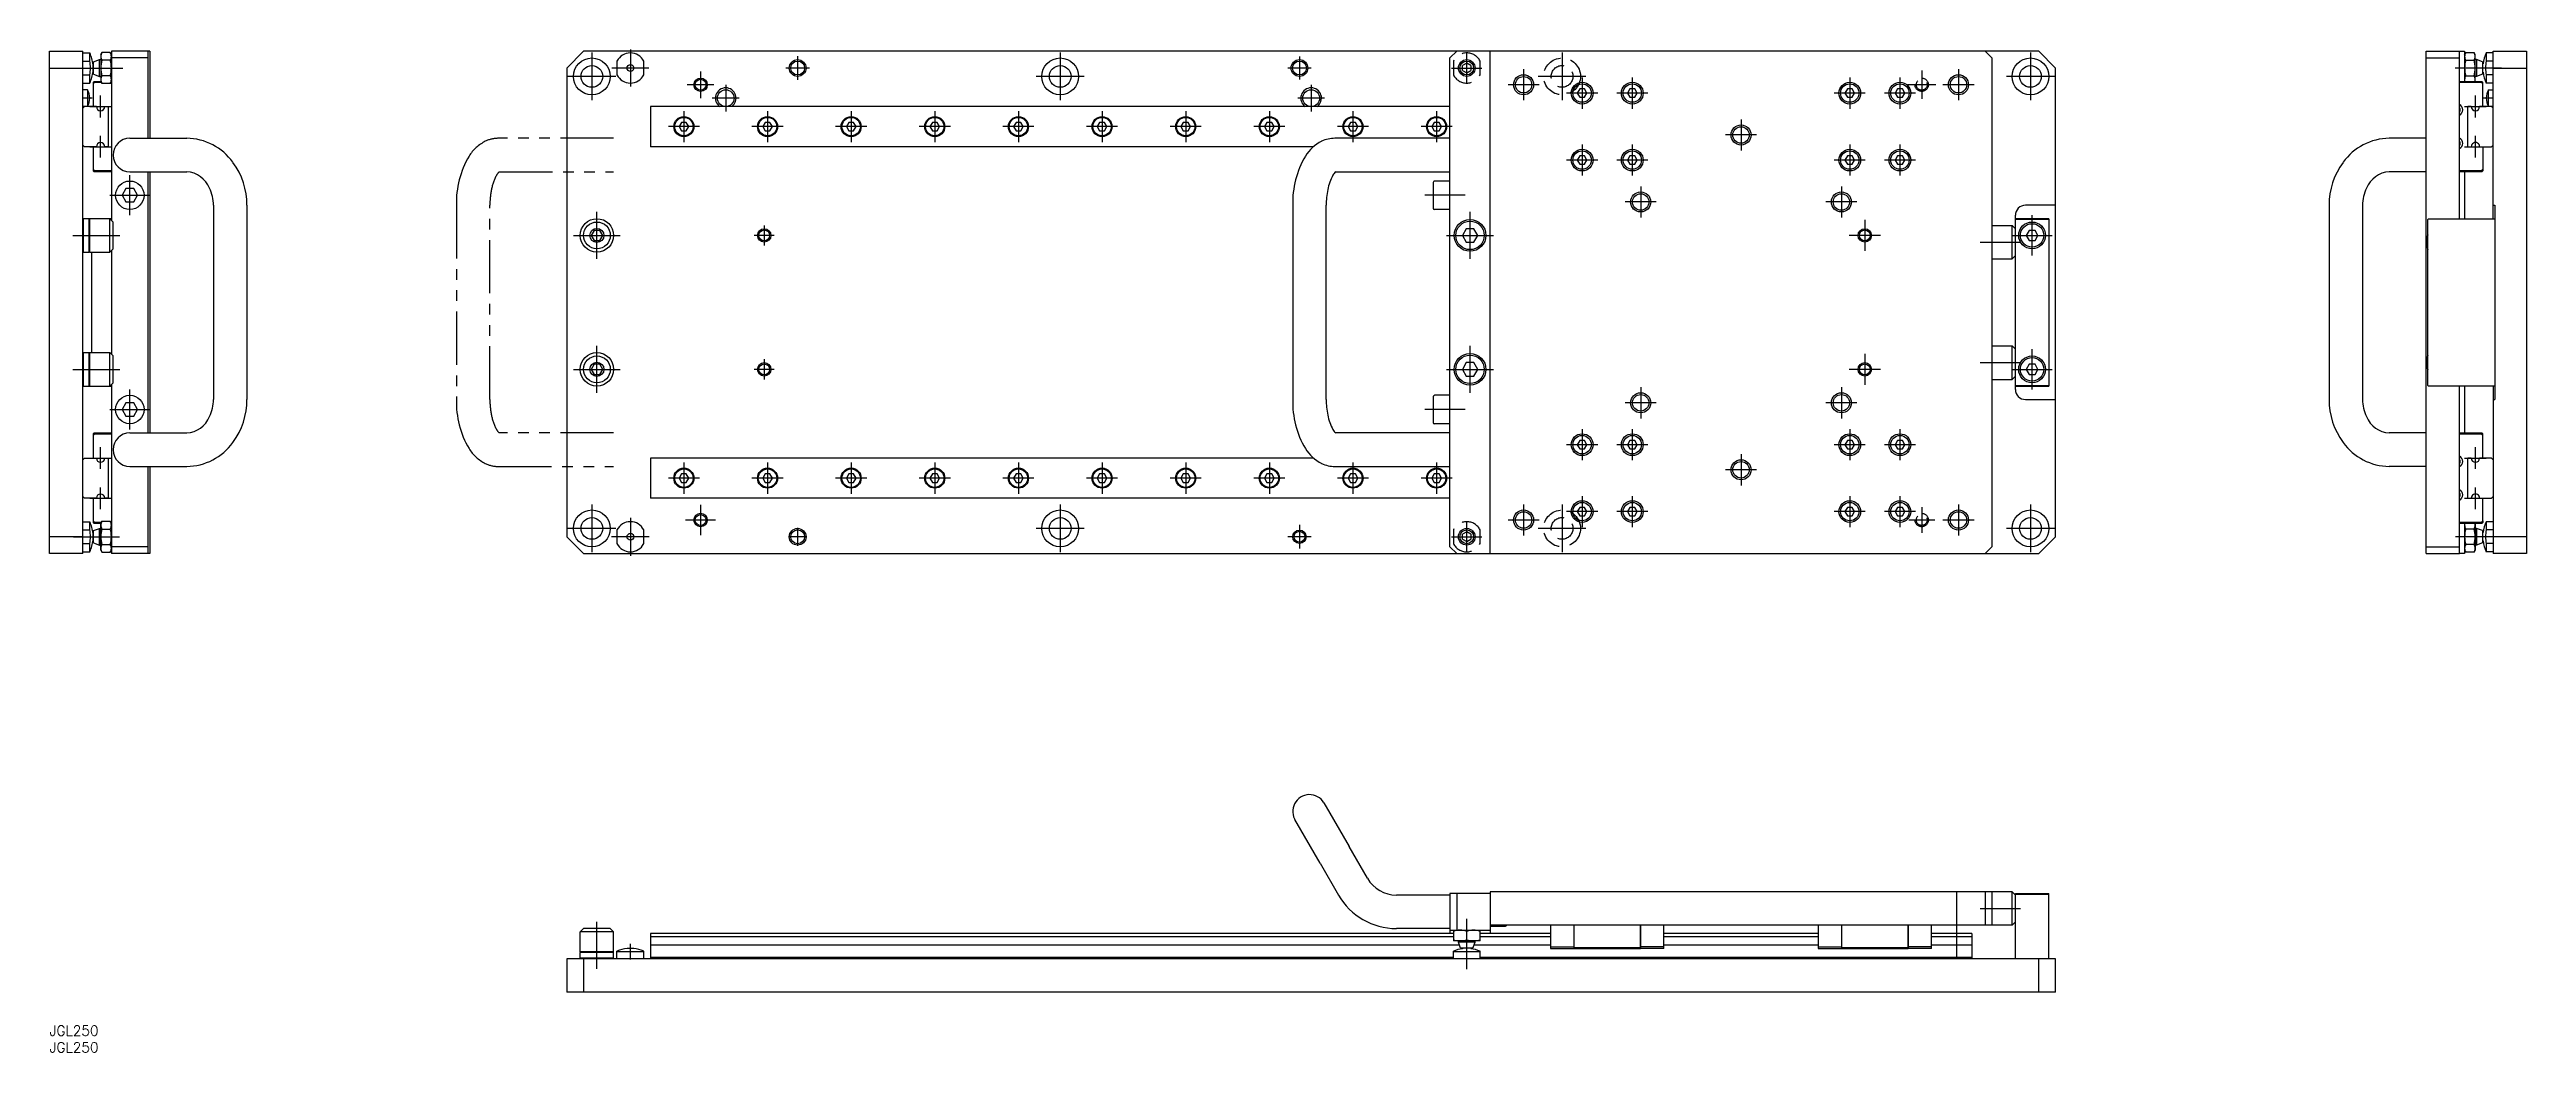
# Model space of a CAD drawing. Extents: x 0 to 740, y -8 to 292.
import ezdxf

# ---------------------------------------------------------------- set-up
doc = ezdxf.new("R2010")
doc.units = 0
doc.header["$LTSCALE"] = 0.5
for name, pattern in [('CENTER', [50.8, 31.75, -6.35, 6.35, -6.35]), ('DASHED', [19.05, 12.7, -6.35]), ('PHANTOM', [63.5, 31.75, -6.35, 6.35, -6.35, 6.35, -6.35])]:
    doc.linetypes.add(name, pattern=pattern)
for name, color, linetype in [('MSM_CENTER', 1, 'CENTER'), ('MSM_CONTINUOUS', 7, 'CONTINUOUS'), ('MSM_DASHED', 4, 'DASHED'), ('MSM_IMAGINARY', 6, 'PHANTOM'), ('MSM_NARROW', 5, 'CONTINUOUS'), ('MSM_PART_NUMBER', 7, 'CONTINUOUS')]:
    doc.layers.add(name, color=color, linetype=linetype)
doc.styles.get("Standard").update_dxf_attribs({"font": 'txt.shx', "height": 3, "bigfont": 'bigfont.shx'})

# ---------------------------------------------------------------- blocks, each defined once
blk = doc.blocks.new('*U4')
at = {"layer": 'MSM_PART_NUMBER'}
blk.add_text('JGL250', height=3, dxfattribs=at).set_placement((0, -3))
blk = doc.blocks.new('*U5')
at = {"layer": 'MSM_PART_NUMBER'}
blk.add_text('JGL250', height=3, dxfattribs=at).set_placement((0, -8))

msp = doc.modelspace()

# ---------------------------------------------------------------- linework, layer by layer
at = {"layer": 'MSM_CENTER'}
for p, q in [((162.12, 290.67), (162.12, 276.37)), ((173.62, 291.53), (173.62, 280.52)), ((223.62, 289.54), (223.62, 282.51)), ((302.12, 290.67), (302.12, 276.37)), ((373.62, 289.49), (373.62, 282.56)), ((423.62, 281.52), (423.62, 290.52)), ((452.12, 290.67), (452.12, 276.37)), ((592.12, 290.67), (592.12, 276.37)), ((6, 286.02), (22.76, 286.02)), ((169.27, 283.52), (154.97, 283.52)), ((179.13, 286.02), (168.12, 286.02)), ((194.62, 285.01), (194.62, 277.04)), ((227.14, 286.02), (220.11, 286.02)), ((309.27, 283.52), (294.97, 283.52)), ((377.09, 286.02), (370.16, 286.02)), ((419.12, 286.02), (428.12, 286.02)), ((440.62, 285.67), (440.62, 276.37)), ((459.27, 283.52), (444.97, 283.52)), ((458.12, 283.17), (458.12, 273.87)), ((473.12, 283.17), (473.12, 273.87)), ((538.12, 283.17), (538.12, 273.87)), ((553.12, 283.17), (553.12, 273.87)), ((559.62, 285.25), (559.62, 276.8)), ((570.62, 285.67), (570.62, 276.37)), ((599.27, 283.52), (584.97, 283.52)), ((732.9, 286.02), (719.13, 286.02)), ((12.79, 277.02), (9.87, 277.02)), ((12, 274.52), (18.5, 274.52)), ((15.25, 271.27), (15.25, 277.77)), ((198.61, 281.02), (190.64, 281.02)), ((206.12, 277.02), (198.12, 277.02)), ((202.12, 281.02), (202.12, 273.02)), ((381.12, 277.02), (373.12, 277.02)), ((377.12, 281.02), (377.12, 273.02)), ((445.27, 281.02), (435.97, 281.02)), ((462.77, 278.52), (453.47, 278.52)), ((477.77, 278.52), (468.47, 278.52)), ((542.77, 278.52), (533.47, 278.52)), ((557.77, 278.52), (548.47, 278.52)), ((563.85, 281.02), (555.39, 281.02)), ((575.27, 281.02), (565.97, 281.02)), ((721.9, 274.52), (728.4, 274.52)), ((725.15, 271.27), (725.15, 277.77)), ((730.53, 277.02), (727.6, 277.02)), ((194.27, 268.52), (184.97, 268.52)), ((189.62, 273.17), (189.62, 263.87)), ((219.27, 268.52), (209.97, 268.52)), ((214.62, 273.17), (214.62, 263.87)), ((244.27, 268.52), (234.97, 268.52)), ((239.62, 273.17), (239.62, 263.87)), ((269.27, 268.52), (259.97, 268.52)), ((264.62, 273.17), (264.62, 263.87)), ((294.27, 268.52), (284.97, 268.52)), ((289.62, 273.17), (289.62, 263.87)), ((319.27, 268.52), (309.97, 268.52)), ((314.62, 273.17), (314.62, 263.87)), ((344.27, 268.52), (334.97, 268.52)), ((339.62, 273.17), (339.62, 263.87)), ((369.27, 268.52), (359.97, 268.52)), ((364.62, 273.17), (364.62, 263.87)), ((394.27, 268.52), (384.97, 268.52)), ((389.62, 273.17), (389.62, 263.87)), ((419.27, 268.52), (409.97, 268.52)), ((414.62, 273.17), (414.62, 263.87)), ((505.62, 270.67), (505.62, 261.37)), ((12, 262.52), (18.5, 262.52)), ((15.25, 259.27), (15.25, 265.77)), ((458.12, 263.17), (458.12, 253.87)), ((473.12, 263.17), (473.12, 253.87)), ((510.27, 266.02), (500.97, 266.02)), ((538.12, 263.17), (538.12, 253.87)), ((553.12, 263.17), (553.12, 253.87)), ((721.9, 262.52), (728.4, 262.52)), ((725.15, 259.27), (725.15, 265.77)), ((24, 242.02), (24, 254.02)), ((462.77, 258.52), (453.47, 258.52)), ((477.77, 258.52), (468.47, 258.52)), ((542.77, 258.52), (533.47, 258.52)), ((557.77, 258.52), (548.47, 258.52)), ((18, 248.02), (30, 248.02)), ((423.12, 248.02), (411.12, 248.02)), ((480.27, 246.02), (470.97, 246.02)), ((475.62, 250.67), (475.62, 241.37)), ((540.27, 246.02), (530.97, 246.02)), ((535.62, 250.67), (535.62, 241.37)), ((163.62, 229.02), (163.62, 243.02)), ((213.62, 239.03), (213.62, 233.02)), ((424.62, 229.02), (424.62, 243.02)), ((542.62, 240.67), (542.62, 231.37)), ((592.62, 230.02), (592.62, 242.02)), ((7, 236.02), (21, 236.02)), ((156.62, 236.02), (170.62, 236.02)), ((216.63, 236.02), (210.62, 236.02)), ((417.62, 236.02), (431.62, 236.02)), ((547.27, 236.02), (537.97, 236.02)), ((577.12, 234.02), (589.12, 234.02)), ((586.62, 236.02), (598.62, 236.02)), ((163.62, 189.02), (163.62, 203.02)), ((424.62, 189.02), (424.62, 203.02)), ((542.62, 200.67), (542.62, 191.37)), ((592.62, 190.02), (592.62, 202.02)), ((7, 196.02), (21, 196.02)), ((156.62, 196.02), (170.62, 196.02)), ((216.64, 196.02), (210.6, 196.02)), ((213.62, 199.04), (213.62, 193.01)), ((417.62, 196.02), (431.62, 196.02)), ((547.27, 196.02), (537.97, 196.02)), ((577.12, 198.02), (589.12, 198.02)), ((586.62, 196.02), (598.62, 196.02)), ((24, 178.02), (24, 190.02)), ((480.27, 186.02), (470.97, 186.02)), ((475.62, 190.67), (475.62, 181.37)), ((540.27, 186.02), (530.97, 186.02)), ((535.62, 190.67), (535.62, 181.37)), ((18, 184.02), (30, 184.02)), ((423.12, 184.02), (411.12, 184.02)), ((458.12, 178.17), (458.12, 168.87)), ((473.12, 178.17), (473.12, 168.87)), ((538.12, 178.17), (538.12, 168.87)), ((553.12, 178.17), (553.12, 168.87)), ((15.25, 166.27), (15.25, 172.77)), ((462.77, 173.52), (453.47, 173.52)), ((477.77, 173.52), (468.47, 173.52)), ((505.62, 170.67), (505.62, 161.37)), ((542.77, 173.52), (533.47, 173.52)), ((557.77, 173.52), (548.47, 173.52)), ((725.15, 166.27), (725.15, 172.77)), ((12, 169.52), (18.5, 169.52)), ((194.27, 163.52), (184.97, 163.52)), ((189.62, 168.17), (189.62, 158.87)), ((219.27, 163.52), (209.97, 163.52)), ((214.62, 168.17), (214.62, 158.87)), ((244.27, 163.52), (234.97, 163.52)), ((239.62, 168.17), (239.62, 158.87)), ((269.27, 163.52), (259.97, 163.52)), ((264.62, 168.17), (264.62, 158.87)), ((294.27, 163.52), (284.97, 163.52)), ((289.62, 168.17), (289.62, 158.87)), ((319.27, 163.52), (309.97, 163.52)), ((314.62, 168.17), (314.62, 158.87)), ((344.27, 163.52), (334.97, 163.52)), ((339.62, 168.17), (339.62, 158.87)), ((369.27, 163.52), (359.97, 163.52)), ((364.62, 168.17), (364.62, 158.87)), ((394.27, 163.52), (384.97, 163.52)), ((389.62, 168.17), (389.62, 158.87)), ((419.27, 163.52), (409.97, 163.52)), ((414.62, 168.17), (414.62, 158.87)), ((510.27, 166.02), (500.97, 166.02)), ((721.9, 169.52), (728.4, 169.52)), ((12, 157.52), (18.5, 157.52)), ((15.25, 154.27), (15.25, 160.77)), ((162.12, 155.67), (162.12, 141.37)), ((194.62, 155.51), (194.62, 146.53)), ((302.12, 155.67), (302.12, 141.37)), ((440.62, 155.67), (440.62, 146.37)), ((452.12, 155.67), (452.12, 141.37)), ((458.12, 158.17), (458.12, 148.87)), ((473.12, 158.17), (473.12, 148.87)), ((538.12, 158.17), (538.12, 148.87)), ((553.12, 158.17), (553.12, 148.87)), ((570.62, 155.67), (570.62, 146.37)), ((592.12, 155.67), (592.12, 141.37)), ((721.9, 157.52), (728.4, 157.52)), ((725.15, 154.27), (725.15, 160.77)), ((169.27, 148.52), (154.97, 148.52)), ((173.62, 151.68), (173.62, 140.36)), ((199.11, 151.02), (190.13, 151.02)), ((223.62, 148.71), (223.62, 143.34)), ((309.27, 148.52), (294.97, 148.52)), ((373.62, 149.54), (373.62, 142.51)), ((423.62, 141.52), (423.62, 150.52)), ((445.27, 151.02), (435.97, 151.02)), ((459.27, 148.52), (444.97, 148.52)), ((462.77, 153.52), (453.47, 153.52)), ((477.77, 153.52), (468.47, 153.52)), ((542.77, 153.52), (533.47, 153.52)), ((557.77, 153.52), (548.47, 153.52)), ((563.5, 151.02), (555.74, 151.02)), ((559.62, 154.9), (559.62, 147.15)), ((575.27, 151.02), (565.97, 151.02)), ((599.27, 148.52), (584.97, 148.52)), ((7.12, 146.02), (20.96, 146.02)), ((179.28, 146.02), (167.96, 146.02)), ((226.31, 146.02), (220.94, 146.02)), ((377.14, 146.02), (370.1, 146.02)), ((419.12, 146.02), (428.12, 146.02)), ((732.89, 146.02), (719.14, 146.02)), ((163.62, 17), (163.62, 31)), ((423.62, 16.87), (423.62, 31.89)), ((577.12, 35), (589.12, 35)), ((173.62, 19.8), (173.62, 24.47))]:
    msp.add_line(p, q, dxfattribs=at)
at = {"layer": 'MSM_CONTINUOUS'}
for p, q in [((0, 141.02), (0, 291.02)), ((0, 291.02), (10, 291.02)), ((10, 141.02), (10, 291.02)), ((10, 290.52), (12, 290.52)), ((12, 288.09), (12, 290.52)), ((15.3, 290.02), (15.66, 290.64)), ((15.3, 290.02), (15.3, 282.02)), ((18.14, 290.64), (15.66, 290.64)), ((18.5, 290.02), (18.14, 290.64)), ((29.5, 291.02), (18.5, 291.02)), ((18.5, 291.02), (18.5, 240.52)), ((29.5, 289.02), (18.5, 289.02)), ((30, 291.02), (29.5, 291.02)), ((29.5, 265.02), (29.5, 291.02)), ((30, 291.02), (30, 265.02)), ((159.62, 291.02), (154.62, 286.02)), ((594.62, 291.02), (159.62, 291.02)), ((418.62, 289.02), (420.62, 291.02)), ((418.62, 143.02), (418.62, 289.02)), ((430.62, 141.02), (430.62, 291.02)), ((578.62, 291.02), (580.62, 289.02)), ((580.62, 289.02), (580.62, 143.02)), ((594.62, 291.02), (599.62, 286.02)), ((710.4, 291.02), (721.9, 291.02)), ((710.4, 141.02), (710.4, 291.02)), ((710.4, 289.02), (720.4, 289.02)), ((720.4, 241.02), (720.4, 291.02)), ((721.9, 291.02), (721.9, 282.02)), ((721.9, 290.02), (722.25, 290.64)), ((722.25, 290.64), (724.74, 290.64)), ((725.1, 290.02), (724.74, 290.64)), ((725.1, 282.02), (725.1, 290.02)), ((728.4, 290.52), (728.4, 288.09)), ((730.4, 290.52), (728.4, 290.52)), ((730.4, 291.02), (740.4, 291.02)), ((730.4, 241.02), (730.4, 291.02)), ((740.4, 291.02), (740.4, 141.02)), ((0, 286.02), (10, 286.02)), ((10, 288.09), (12, 288.09)), ((10, 283.96), (12, 283.96)), ((10, 281.52), (12, 281.52)), ((12, 281.52), (12, 283.96)), ((13, 285.02), (13, 287.02)), ((13, 281.73), (13.3, 282.02)), ((13, 281.28), (13.49, 281.77)), ((13, 281.73), (13, 274.52)), ((13.1, 287.87), (14.89, 288.52)), ((13.1, 284.17), (13.1, 287.87)), ((13.1, 284.17), (14.89, 283.52)), ((13.3, 282.02), (15.3, 282.02)), ((13.49, 281.77), (15.44, 281.77)), ((14.89, 283.52), (14.89, 288.52)), ((14.89, 288.52), (15.3, 288.52)), ((14.89, 283.52), (15.3, 283.52)), ((15.3, 282.02), (15.66, 281.41)), ((15.62, 288.21), (15.66, 288.33)), ((18.14, 288.33), (15.66, 288.33)), ((18.14, 283.71), (15.66, 283.71)), ((18.14, 281.41), (15.66, 281.41)), ((18.18, 288.21), (18.14, 288.33)), ((18.5, 282.02), (18.14, 281.41)), ((18.36, 281.77), (18.5, 281.77)), ((154.62, 286.02), (154.62, 146.02)), ((169.62, 288.09), (169.62, 283.96)), ((177.62, 283.96), (177.62, 288.09)), ((423.62, 287.47), (422.37, 286.74)), ((422.37, 285.3), (422.37, 286.74)), ((422.37, 285.3), (423.63, 284.58)), ((424.87, 286.75), (423.62, 287.47)), ((423.63, 284.58), (424.87, 285.31)), ((424.87, 286.75), (424.87, 285.31)), ((599.62, 146.02), (599.62, 286.02)), ((720.4, 282.02), (727.1, 282.02)), ((720.4, 281.77), (726.9, 281.77)), ((722.22, 283.84), (722.25, 283.71)), ((722.25, 288.33), (724.74, 288.33)), ((722.25, 283.71), (724.74, 283.71)), ((724.77, 283.84), (724.74, 283.71)), ((725.51, 288.52), (725.1, 288.52)), ((725.51, 283.52), (725.1, 283.52)), ((725.51, 288.52), (725.51, 283.52)), ((727.3, 287.87), (725.51, 288.52)), ((727.3, 284.17), (725.51, 283.52)), ((726.9, 281.77), (727.4, 281.28)), ((727.1, 282.02), (727.4, 281.73)), ((727.3, 287.87), (727.3, 284.17)), ((727.4, 274.52), (727.4, 281.73)), ((730.4, 288.09), (728.4, 288.09)), ((728.4, 283.96), (728.4, 281.52)), ((730.4, 283.96), (728.4, 283.96)), ((730.4, 281.52), (728.4, 281.52)), ((730.4, 286.02), (740.4, 286.02)), ((11.33, 279.52), (10, 279.52)), ((14, 274.52), (10, 274.52)), ((10.5, 274.52), (10, 274.02)), ((11.33, 279.52), (11.33, 274.52)), ((16.5, 274.52), (17.5, 274.52)), ((17.5, 274.52), (17.5, 262.52)), ((179.62, 274.52), (179.62, 262.52)), ((418.62, 274.52), (179.62, 274.52)), ((457.4, 279.77), (456.68, 278.52)), ((456.68, 278.52), (457.4, 277.27)), ((458.84, 279.77), (457.4, 279.77)), ((457.4, 277.27), (458.84, 277.27)), ((459.57, 278.52), (458.84, 279.77)), ((458.84, 277.27), (459.57, 278.52)), ((472.4, 279.77), (471.68, 278.52)), ((471.68, 278.52), (472.4, 277.27)), ((473.84, 279.77), (472.4, 279.77)), ((472.4, 277.27), (473.84, 277.27)), ((474.57, 278.52), (473.84, 279.77)), ((473.84, 277.27), (474.57, 278.52)), ((537.4, 279.77), (536.68, 278.52)), ((536.68, 278.52), (537.4, 277.27)), ((538.84, 279.77), (537.4, 279.77)), ((537.4, 277.27), (538.84, 277.27)), ((539.57, 278.52), (538.84, 279.77)), ((538.84, 277.27), (539.57, 278.52)), ((552.4, 279.77), (551.68, 278.52)), ((551.68, 278.52), (552.4, 277.27)), ((553.84, 279.77), (552.4, 279.77)), ((552.4, 277.27), (553.84, 277.27)), ((554.57, 278.52), (553.84, 279.77)), ((553.84, 277.27), (554.57, 278.52)), ((723.9, 274.52), (722.9, 274.52)), ((722.9, 262.52), (722.9, 274.52)), ((730.4, 274.52), (726.4, 274.52)), ((729.07, 274.52), (729.07, 279.52)), ((729.07, 279.52), (730.4, 279.52)), ((729.9, 274.52), (730.4, 274.02)), ((188.9, 269.77), (188.18, 268.52)), ((188.18, 268.52), (188.9, 267.27)), ((190.34, 269.77), (188.9, 269.77)), ((188.9, 267.27), (190.34, 267.27)), ((191.07, 268.52), (190.34, 269.77)), ((190.34, 267.27), (191.07, 268.52)), ((213.9, 269.77), (213.18, 268.52)), ((213.18, 268.52), (213.9, 267.27)), ((215.34, 269.77), (213.9, 269.77)), ((213.9, 267.27), (215.34, 267.27)), ((216.07, 268.52), (215.34, 269.77)), ((215.34, 267.27), (216.07, 268.52)), ((238.9, 269.77), (238.18, 268.52)), ((238.18, 268.52), (238.9, 267.27)), ((240.34, 269.77), (238.9, 269.77)), ((238.9, 267.27), (240.34, 267.27)), ((241.07, 268.52), (240.34, 269.77)), ((240.34, 267.27), (241.07, 268.52)), ((263.9, 269.77), (263.18, 268.52)), ((263.18, 268.52), (263.9, 267.27)), ((265.34, 269.77), (263.9, 269.77)), ((263.9, 267.27), (265.34, 267.27)), ((266.07, 268.52), (265.34, 269.77)), ((265.34, 267.27), (266.07, 268.52)), ((288.9, 269.77), (288.18, 268.52)), ((288.18, 268.52), (288.9, 267.27)), ((290.34, 269.77), (288.9, 269.77)), ((288.9, 267.27), (290.34, 267.27)), ((291.07, 268.52), (290.34, 269.77)), ((290.34, 267.27), (291.07, 268.52)), ((313.9, 269.77), (313.18, 268.52)), ((313.18, 268.52), (313.9, 267.27)), ((315.34, 269.77), (313.9, 269.77)), ((313.9, 267.27), (315.34, 267.27)), ((316.07, 268.52), (315.34, 269.77)), ((315.34, 267.27), (316.07, 268.52)), ((338.9, 269.77), (338.18, 268.52)), ((338.18, 268.52), (338.9, 267.27)), ((340.34, 269.77), (338.9, 269.77)), ((338.9, 267.27), (340.34, 267.27)), ((341.07, 268.52), (340.34, 269.77)), ((340.34, 267.27), (341.07, 268.52)), ((363.9, 269.77), (363.18, 268.52)), ((363.18, 268.52), (363.9, 267.27)), ((365.34, 269.77), (363.9, 269.77)), ((363.9, 267.27), (365.34, 267.27)), ((366.07, 268.52), (365.34, 269.77)), ((365.34, 267.27), (366.07, 268.52)), ((388.9, 269.77), (388.18, 268.52)), ((388.18, 268.52), (388.9, 267.27)), ((390.34, 269.77), (388.9, 269.77)), ((388.9, 267.27), (390.34, 267.27)), ((391.07, 268.52), (390.34, 269.77)), ((390.34, 267.27), (391.07, 268.52)), ((413.9, 269.77), (413.18, 268.52)), ((413.18, 268.52), (413.9, 267.27)), ((415.34, 269.77), (413.9, 269.77)), ((413.9, 267.27), (415.34, 267.27)), ((416.07, 268.52), (415.34, 269.77)), ((415.34, 267.27), (416.07, 268.52)), ((10.5, 262.52), (10, 263.02)), ((14, 262.52), (10.5, 262.52)), ((13, 262.52), (13, 255.32)), ((17.5, 262.52), (16.5, 262.52)), ((24, 265.02), (41.01, 265.02)), ((377.82, 262.52), (179.62, 262.52)), ((389.61, 265.02), (384.21, 265.02)), ((418.62, 265.02), (389.61, 265.02)), ((457.4, 259.77), (456.68, 258.52)), ((458.84, 259.77), (457.4, 259.77)), ((459.57, 258.52), (458.84, 259.77)), ((472.4, 259.77), (471.68, 258.52)), ((473.84, 259.77), (472.4, 259.77)), ((474.57, 258.52), (473.84, 259.77)), ((537.4, 259.77), (536.68, 258.52)), ((538.84, 259.77), (537.4, 259.77)), ((539.57, 258.52), (538.84, 259.77)), ((552.4, 259.77), (551.68, 258.52)), ((553.84, 259.77), (552.4, 259.77)), ((554.57, 258.52), (553.84, 259.77)), ((710.4, 265.02), (699.39, 265.02)), ((722.9, 262.52), (723.9, 262.52)), ((726.4, 262.52), (729.9, 262.52)), ((727.4, 262.52), (727.4, 255.32)), ((729.9, 262.52), (730.4, 263.02)), ((13.49, 255.27), (13, 255.77)), ((13.3, 255.02), (13, 255.32)), ((18.5, 255.02), (13.3, 255.02)), ((18.5, 255.27), (13.49, 255.27)), ((24, 255.02), (41.01, 255.02)), ((29.5, 177.02), (29.5, 255.02)), ((30, 255.02), (30, 177.02)), ((384.45, 255.03), (389.61, 255.03)), ((389.61, 255.02), (418.62, 255.02)), ((413.62, 251.87), (413.62, 244.17)), ((418.62, 252.27), (414.02, 252.27)), ((456.68, 258.52), (457.4, 257.27)), ((457.4, 257.27), (458.84, 257.27)), ((458.84, 257.27), (459.57, 258.52)), ((471.68, 258.52), (472.4, 257.27)), ((472.4, 257.27), (473.84, 257.27)), ((473.84, 257.27), (474.57, 258.52)), ((536.68, 258.52), (537.4, 257.27)), ((537.4, 257.27), (538.84, 257.27)), ((538.84, 257.27), (539.57, 258.52)), ((551.68, 258.52), (552.4, 257.27)), ((552.4, 257.27), (553.84, 257.27)), ((553.84, 257.27), (554.57, 258.52)), ((710.4, 255.02), (699.39, 255.02)), ((726.9, 255.27), (720.4, 255.27)), ((727.1, 255.02), (720.4, 255.02)), ((721.9, 255.02), (721.9, 241.02)), ((727.4, 255.77), (726.9, 255.27)), ((727.4, 255.32), (727.1, 255.02)), ((22.85, 250.02), (21.69, 248.02)), ((21.69, 248.02), (22.85, 246.02)), ((25.15, 250.02), (22.85, 250.02)), ((22.85, 246.02), (25.15, 246.02)), ((26.31, 248.02), (25.15, 250.02)), ((25.15, 246.02), (26.31, 248.02)), ((49, 245.02), (49, 187.02)), ((59, 245.02), (59, 187.02)), ((371.62, 245.02), (371.62, 187.02)), ((381.62, 187.02), (381.62, 245.02)), ((599.62, 245.02), (590.62, 245.02)), ((681.4, 245.02), (681.4, 187.02)), ((691.4, 245.02), (691.4, 187.02)), ((730.4, 245.02), (730.9, 245.02)), ((730.9, 245.02), (730.9, 187.02)), ((11.8, 241.02), (10, 241.02)), ((10, 240.82), (10.2, 241.02)), ((10.2, 231.02), (10.2, 241.02)), ((18, 241.02), (11.8, 241.02)), ((11.8, 241.02), (12, 240.82)), ((11.8, 231.02), (11.8, 241.02)), ((12, 231.02), (12, 241.02)), ((18, 231.02), (18, 241.02)), ((19, 240.02), (18, 241.02)), ((18.5, 241.02), (18, 241.02)), ((19, 232.02), (19, 240.02)), ((162.76, 237.52), (161.89, 236.02)), ((164.49, 237.52), (162.76, 237.52)), ((165.35, 236.02), (164.49, 237.52)), ((418.62, 243.77), (414.02, 243.77)), ((423.47, 238.02), (422.31, 236.02)), ((425.78, 238.02), (423.47, 238.02)), ((426.93, 236.02), (425.78, 238.02)), ((580.62, 239.02), (586.62, 239.02)), ((586.62, 229.02), (586.62, 239.02)), ((587.62, 238.02), (586.62, 239.02)), ((587.62, 190.02), (587.62, 242.02)), ((597.62, 241.02), (587.62, 241.02)), ((597.62, 240.82), (587.62, 240.82)), ((591.76, 237.52), (590.89, 236.02)), ((593.49, 237.52), (591.76, 237.52)), ((594.35, 236.02), (593.49, 237.52)), ((597.62, 241.02), (597.62, 191.02)), ((711.1, 241.02), (710.9, 240.82)), ((710.9, 191.22), (710.9, 240.82)), ((711.1, 241.02), (730.9, 241.02)), ((10, 231.22), (10.2, 231.02)), ((10.2, 231.02), (11.8, 231.02)), ((11.8, 231.02), (12, 231.22)), ((12, 231.02), (18, 231.02)), ((12.5, 231.02), (12.5, 201.02)), ((19, 232.02), (18, 231.02)), ((18.5, 231.52), (18.5, 200.52)), ((161.89, 236.02), (162.76, 234.52)), ((162.76, 234.52), (164.49, 234.52)), ((164.49, 234.52), (165.35, 236.02)), ((422.31, 236.02), (423.47, 234.02)), ((423.47, 234.02), (425.78, 234.02)), ((425.78, 234.02), (426.93, 236.02)), ((587.62, 230.02), (586.62, 229.02)), ((590.89, 236.02), (591.76, 234.52)), ((591.76, 234.52), (593.49, 234.52)), ((593.49, 234.52), (594.35, 236.02)), ((580.62, 229.02), (586.62, 229.02)), ((10, 200.82), (10.2, 201.02)), ((10.2, 201.02), (11.8, 201.02)), ((10.2, 191.02), (10.2, 201.02)), ((11.8, 201.02), (12, 200.82)), ((11.8, 191.02), (11.8, 201.02)), ((12, 191.02), (12, 201.02)), ((12, 201.02), (18, 201.02)), ((18, 191.02), (18, 201.02)), ((19, 200.02), (18, 201.02)), ((19, 192.02), (19, 200.02)), ((580.62, 203.02), (586.62, 203.02)), ((586.62, 193.02), (586.62, 203.02)), ((587.62, 202.02), (586.62, 203.02)), ((162.76, 197.52), (161.89, 196.02)), ((161.89, 196.02), (162.76, 194.52)), ((164.49, 197.52), (162.76, 197.52)), ((162.76, 194.52), (164.49, 194.52)), ((165.35, 196.02), (164.49, 197.52)), ((164.49, 194.52), (165.35, 196.02)), ((423.47, 198.02), (422.31, 196.02)), ((422.31, 196.02), (423.47, 194.02)), ((425.78, 198.02), (423.47, 198.02)), ((423.47, 194.02), (425.78, 194.02)), ((426.93, 196.02), (425.78, 198.02)), ((425.78, 194.02), (426.93, 196.02)), ((580.62, 193.02), (586.62, 193.02)), ((587.62, 194.02), (586.62, 193.02)), ((591.76, 197.52), (590.89, 196.02)), ((590.89, 196.02), (591.76, 194.52)), ((593.49, 197.52), (591.76, 197.52)), ((591.76, 194.52), (593.49, 194.52)), ((594.35, 196.02), (593.49, 197.52)), ((593.49, 194.52), (594.35, 196.02)), ((10, 191.22), (10.2, 191.02)), ((10, 191.02), (18.5, 191.02)), ((11.8, 191.02), (12, 191.22)), ((19, 192.02), (18, 191.02)), ((18.5, 191.52), (18.5, 141.02)), ((22.85, 186.02), (21.69, 184.02)), ((25.15, 186.02), (22.85, 186.02)), ((26.31, 184.02), (25.15, 186.02)), ((413.62, 187.87), (413.62, 180.17)), ((418.62, 188.27), (414.02, 188.27)), ((587.62, 191.22), (597.62, 191.22)), ((587.62, 191.02), (597.62, 191.02)), ((590.62, 187.02), (599.62, 187.02)), ((710.9, 191.22), (711.1, 191.02)), ((730.9, 191.02), (711.1, 191.02)), ((720.4, 141.02), (720.4, 191.02)), ((721.9, 191.02), (721.9, 177.02)), ((730.4, 191.02), (730.4, 141.02)), ((730.4, 187.02), (730.9, 187.02)), ((21.69, 184.02), (22.85, 182.02)), ((22.85, 182.02), (25.15, 182.02)), ((25.15, 182.02), (26.31, 184.02)), ((418.62, 179.77), (414.02, 179.77)), ((13, 176.73), (13.3, 177.02)), ((13, 176.28), (13.49, 176.77)), ((13, 176.73), (13, 169.52)), ((13.3, 177.02), (18.5, 177.02)), ((13.49, 176.77), (18.5, 176.77)), ((24, 177.02), (41.01, 177.02)), ((418.62, 177.02), (384.45, 177.02)), ((457.4, 174.77), (456.68, 173.52)), ((456.68, 173.52), (457.4, 172.27)), ((458.84, 174.77), (457.4, 174.77)), ((457.4, 172.27), (458.84, 172.27)), ((459.57, 173.52), (458.84, 174.77)), ((458.84, 172.27), (459.57, 173.52)), ((472.4, 174.77), (471.68, 173.52)), ((471.68, 173.52), (472.4, 172.27)), ((473.84, 174.77), (472.4, 174.77)), ((472.4, 172.27), (473.84, 172.27)), ((474.57, 173.52), (473.84, 174.77)), ((473.84, 172.27), (474.57, 173.52)), ((537.4, 174.77), (536.68, 173.52)), ((536.68, 173.52), (537.4, 172.27)), ((538.84, 174.77), (537.4, 174.77)), ((537.4, 172.27), (538.84, 172.27)), ((539.57, 173.52), (538.84, 174.77)), ((538.84, 172.27), (539.57, 173.52)), ((552.4, 174.77), (551.68, 173.52)), ((551.68, 173.52), (552.4, 172.27)), ((553.84, 174.77), (552.4, 174.77)), ((552.4, 172.27), (553.84, 172.27)), ((554.57, 173.52), (553.84, 174.77)), ((553.84, 172.27), (554.57, 173.52)), ((710.4, 177.02), (699.39, 177.02)), ((720.4, 177.02), (727.1, 177.02)), ((720.4, 176.77), (726.9, 176.77)), ((726.9, 176.77), (727.4, 176.28)), ((727.1, 177.02), (727.4, 176.73)), ((727.4, 169.52), (727.4, 176.73)), ((10.5, 169.52), (10, 169.02)), ((10.5, 169.52), (14, 169.52)), ((16.5, 169.52), (17.5, 169.52)), ((17.5, 169.52), (17.5, 157.52)), ((24, 167.02), (41.01, 167.02)), ((29.5, 141.02), (29.5, 167.02)), ((30, 167.02), (30, 141.02)), ((179.62, 169.52), (179.62, 157.52)), ((377.82, 169.52), (179.62, 169.52)), ((188.9, 164.77), (188.18, 163.52)), ((188.18, 163.52), (188.9, 162.27)), ((190.34, 164.77), (188.9, 164.77)), ((191.07, 163.52), (190.34, 164.77)), ((190.34, 162.27), (191.07, 163.52)), ((213.9, 164.77), (213.18, 163.52)), ((213.18, 163.52), (213.9, 162.27)), ((215.34, 164.77), (213.9, 164.77)), ((216.07, 163.52), (215.34, 164.77)), ((215.34, 162.27), (216.07, 163.52)), ((238.9, 164.77), (238.18, 163.52)), ((238.18, 163.52), (238.9, 162.27)), ((240.34, 164.77), (238.9, 164.77)), ((241.07, 163.52), (240.34, 164.77)), ((240.34, 162.27), (241.07, 163.52)), ((263.9, 164.77), (263.18, 163.52)), ((263.18, 163.52), (263.9, 162.27)), ((265.34, 164.77), (263.9, 164.77)), ((266.07, 163.52), (265.34, 164.77)), ((265.34, 162.27), (266.07, 163.52)), ((288.9, 164.77), (288.18, 163.52)), ((288.18, 163.52), (288.9, 162.27)), ((290.34, 164.77), (288.9, 164.77)), ((291.07, 163.52), (290.34, 164.77)), ((290.34, 162.27), (291.07, 163.52)), ((313.9, 164.77), (313.18, 163.52)), ((313.18, 163.52), (313.9, 162.27)), ((315.34, 164.77), (313.9, 164.77)), ((316.07, 163.52), (315.34, 164.77)), ((315.34, 162.27), (316.07, 163.52)), ((338.9, 164.77), (338.18, 163.52)), ((338.18, 163.52), (338.9, 162.27)), ((340.34, 164.77), (338.9, 164.77)), ((341.07, 163.52), (340.34, 164.77)), ((340.34, 162.27), (341.07, 163.52)), ((363.9, 164.77), (363.18, 163.52)), ((363.18, 163.52), (363.9, 162.27)), ((365.34, 164.77), (363.9, 164.77)), ((366.07, 163.52), (365.34, 164.77)), ((365.34, 162.27), (366.07, 163.52)), ((384.21, 167.03), (418.62, 167.02)), ((388.9, 164.77), (388.18, 163.52)), ((388.18, 163.52), (388.9, 162.27)), ((390.34, 164.77), (388.9, 164.77)), ((391.07, 163.52), (390.34, 164.77)), ((390.34, 162.27), (391.07, 163.52)), ((413.9, 164.77), (413.18, 163.52)), ((413.18, 163.52), (413.9, 162.27)), ((415.34, 164.77), (413.9, 164.77)), ((416.07, 163.52), (415.34, 164.77)), ((415.34, 162.27), (416.07, 163.52)), ((710.4, 167.02), (699.39, 167.02)), ((723.9, 169.52), (722.9, 169.52)), ((722.9, 157.52), (722.9, 169.52)), ((729.9, 169.52), (726.4, 169.52)), ((729.9, 169.52), (730.4, 169.02)), ((10.5, 157.52), (10, 158.02)), ((14, 157.52), (10.5, 157.52)), ((13, 157.52), (13, 150.32)), ((17.5, 157.52), (16.5, 157.52)), ((418.62, 157.52), (179.62, 157.52)), ((188.9, 162.27), (190.34, 162.27)), ((213.9, 162.27), (215.34, 162.27)), ((238.9, 162.27), (240.34, 162.27)), ((263.9, 162.27), (265.34, 162.27)), ((288.9, 162.27), (290.34, 162.27)), ((313.9, 162.27), (315.34, 162.27)), ((338.9, 162.27), (340.34, 162.27)), ((363.9, 162.27), (365.34, 162.27)), ((388.9, 162.27), (390.34, 162.27)), ((413.9, 162.27), (415.34, 162.27)), ((722.9, 157.52), (723.9, 157.52)), ((726.4, 157.52), (729.9, 157.52)), ((727.4, 150.77), (727.4, 157.52)), ((729.9, 157.52), (730.4, 158.02)), ((10, 150.52), (12, 150.52)), ((10, 148.09), (12, 148.09)), ((12, 148.09), (12, 150.52)), ((13.49, 150.27), (13, 150.77)), ((13.3, 150.02), (13, 150.32)), ((13.1, 147.87), (14.89, 148.52)), ((15.3, 150.02), (13.3, 150.02)), ((15.44, 150.27), (13.49, 150.27)), ((14.89, 143.52), (14.89, 148.52)), ((14.89, 148.52), (15.3, 148.52)), ((15.3, 150.02), (15.66, 150.64)), ((15.3, 142.02), (15.3, 150.02)), ((15.66, 150.64), (18.14, 150.64)), ((15.66, 148.33), (18.14, 148.33)), ((18.5, 150.02), (18.14, 150.64)), ((18.5, 150.27), (18.36, 150.27)), ((169.62, 148.09), (169.62, 143.96)), ((177.62, 143.96), (177.62, 148.09)), ((457.4, 154.77), (456.68, 153.52)), ((456.68, 153.52), (457.4, 152.27)), ((458.84, 154.77), (457.4, 154.77)), ((457.4, 152.27), (458.84, 152.27)), ((459.57, 153.52), (458.84, 154.77)), ((458.84, 152.27), (459.57, 153.52)), ((472.4, 154.77), (471.68, 153.52)), ((471.68, 153.52), (472.4, 152.27)), ((473.84, 154.77), (472.4, 154.77)), ((472.4, 152.27), (473.84, 152.27)), ((474.57, 153.52), (473.84, 154.77)), ((473.84, 152.27), (474.57, 153.52)), ((537.4, 154.77), (536.68, 153.52)), ((536.68, 153.52), (537.4, 152.27)), ((538.84, 154.77), (537.4, 154.77)), ((537.4, 152.27), (538.84, 152.27)), ((539.57, 153.52), (538.84, 154.77)), ((538.84, 152.27), (539.57, 153.52)), ((552.4, 154.77), (551.68, 153.52)), ((551.68, 153.52), (552.4, 152.27)), ((553.84, 154.77), (552.4, 154.77)), ((552.4, 152.27), (553.84, 152.27)), ((554.57, 153.52), (553.84, 154.77)), ((553.84, 152.27), (554.57, 153.52)), ((726.9, 150.27), (720.4, 150.27)), ((727.1, 150.02), (720.4, 150.02)), ((721.9, 150.02), (721.9, 141.02)), ((722.22, 148.21), (722.25, 148.33)), ((724.74, 148.33), (722.25, 148.33)), ((724.77, 148.21), (724.74, 148.33)), ((725.1, 150.02), (725.1, 142.02)), ((725.51, 148.52), (725.1, 148.52)), ((725.51, 148.52), (725.51, 143.52)), ((727.3, 147.87), (725.51, 148.52)), ((727.4, 150.77), (726.9, 150.27)), ((727.4, 150.32), (727.1, 150.02)), ((727.4, 150.77), (727.4, 150.32)), ((728.4, 150.52), (728.4, 148.09)), ((730.4, 150.52), (728.4, 150.52)), ((730.4, 148.09), (728.4, 148.09)), ((10, 146.02), (0, 146.02)), ((10, 141.02), (0, 141.02)), ((10, 143.96), (12, 143.96)), ((10, 141.52), (12, 141.52)), ((12, 141.52), (12, 143.96)), ((13, 145.02), (13, 147.02)), ((13.1, 144.17), (13.1, 147.87)), ((13.1, 144.17), (14.89, 143.52)), ((14.89, 143.52), (15.3, 143.52)), ((15.3, 142.02), (15.66, 141.41)), ((15.62, 143.84), (15.66, 143.71)), ((15.66, 143.71), (18.14, 143.71)), ((15.66, 141.41), (18.14, 141.41)), ((18.18, 143.84), (18.14, 143.71)), ((18.5, 142.02), (18.14, 141.41)), ((29.5, 143.02), (18.5, 143.02)), ((30, 141.02), (18.5, 141.02)), ((159.62, 141.02), (154.62, 146.02)), ((159.62, 141.02), (578.62, 141.02)), ((420.62, 141.02), (418.62, 143.02)), ((423.62, 147.47), (422.37, 146.75)), ((422.37, 145.3), (422.37, 146.75)), ((422.37, 145.3), (423.62, 144.58)), ((424.87, 146.75), (423.62, 147.47)), ((423.62, 144.58), (424.87, 145.3)), ((424.87, 146.75), (424.87, 145.3)), ((578.62, 141.02), (580.62, 143.02)), ((578.62, 141.02), (594.62, 141.02)), ((599.62, 146.02), (594.62, 141.02)), ((710.4, 143.02), (720.4, 143.02)), ((710.4, 141.02), (720.4, 141.02)), ((721.9, 141.02), (720.4, 141.02)), ((721.9, 142.02), (722.25, 141.41)), ((724.74, 143.71), (722.25, 143.71)), ((724.74, 141.41), (722.25, 141.41)), ((725.1, 142.02), (724.74, 141.41)), ((725.51, 143.52), (725.1, 143.52)), ((727.3, 144.17), (725.51, 143.52)), ((727.3, 147.87), (727.3, 144.17)), ((730.4, 143.96), (728.4, 143.96)), ((728.4, 143.96), (728.4, 141.52)), ((730.4, 141.52), (728.4, 141.52)), ((740.4, 146.02), (730.4, 146.02)), ((740.4, 141.02), (730.4, 141.02)), ((379.79, 48.51), (372.28, 61.53)), ((372.28, 61.53), (372.32, 61.45)), ((380.92, 66.55), (388.45, 53.51)), ((393.94, 44), (388.45, 53.51)), ((379.79, 48.51), (385.28, 39)), ((418.62, 39), (402.6, 39)), ((430.62, 39.5), (418.62, 39.5)), ((418.62, 39.5), (418.62, 27.5)), ((420.62, 39.5), (420.62, 28.5)), ((586.62, 40), (430.62, 40)), ((430.62, 40), (430.62, 27.5)), ((570.12, 20), (570.12, 40)), ((578.62, 40), (578.62, 30)), ((580.62, 40), (580.62, 30)), ((586.62, 30), (586.62, 40)), ((587.62, 39), (586.62, 40)), ((587.62, 20), (587.62, 39.5)), ((587.62, 39.5), (597.62, 39.5)), ((587.62, 39.3), (597.62, 39.3)), ((597.62, 20), (597.62, 39.5)), ((586.62, 30), (430.62, 30)), ((430.62, 29.75), (435.22, 29.75)), ((448.67, 30), (448.67, 23)), ((455.65, 30), (455.65, 23)), ((455.67, 30), (455.67, 23)), ((475.57, 23), (475.57, 30)), ((475.59, 30), (475.59, 23)), ((482.57, 23), (482.57, 30)), ((528.67, 30), (528.67, 23)), ((535.65, 30), (535.65, 23)), ((535.67, 30), (535.67, 23)), ((555.57, 23), (555.57, 30)), ((555.59, 30), (555.59, 23)), ((562.57, 23), (562.57, 30)), ((587.62, 31), (586.62, 30)), ((159.62, 29), (158.62, 28)), ((168.62, 28), (158.62, 28)), ((158.62, 22), (158.62, 28)), ((167.62, 29), (159.62, 29)), ((167.62, 29), (168.62, 28)), ((168.62, 22), (168.62, 28)), ((169.62, 20), (169.62, 22.23)), ((174.62, 23), (172.62, 23)), ((177.62, 20), (177.62, 22.23)), ((179.62, 27.5), (179.62, 20)), ((419.62, 27.5), (179.62, 27.5)), ((419.62, 26.5), (179.62, 26.5)), ((421.44, 24), (179.62, 24)), ((418.62, 29), (402.6, 29)), ((418.62, 28.5), (430.62, 28.5)), ((419.62, 28.5), (419.62, 25.3)), ((427.62, 25.3), (419.62, 25.3)), ((419.62, 20), (419.62, 22.23)), ((421.12, 24.89), (421.12, 25.3)), ((426.12, 24.89), (421.12, 24.89)), ((421.77, 23.1), (421.12, 24.89)), ((425.47, 23.1), (421.77, 23.1)), ((423.62, 25.66), (423.62, 28.14)), ((425.47, 23.1), (426.12, 24.89)), ((448.67, 24), (425.8, 24)), ((426.12, 24.89), (426.12, 25.3)), ((427.62, 25.3), (427.62, 28.5)), ((448.67, 27.5), (427.62, 27.5)), ((448.67, 26.5), (427.62, 26.5)), ((427.62, 20), (427.62, 22.23)), ((448.67, 23.49), (455.65, 23.49)), ((448.67, 23), (455.65, 23)), ((455.65, 23.5), (455.67, 23.5)), ((455.65, 23.01), (455.67, 23.01)), ((455.67, 23.3), (475.57, 23.3)), ((455.67, 23), (475.57, 23)), ((475.59, 23.5), (475.57, 23.5)), ((475.59, 23.01), (475.57, 23.01)), ((482.57, 23.49), (475.59, 23.49)), ((482.57, 23), (475.59, 23)), ((528.67, 27.5), (482.57, 27.5)), ((528.67, 26.5), (482.57, 26.5)), ((528.67, 24), (482.57, 24)), ((528.67, 23.49), (535.65, 23.49)), ((528.67, 23), (535.65, 23)), ((535.65, 23.5), (535.67, 23.5)), ((535.65, 23.01), (535.67, 23.01)), ((535.67, 23.3), (555.57, 23.3)), ((535.67, 23), (555.57, 23)), ((555.59, 23.5), (555.57, 23.5)), ((555.59, 23.01), (555.57, 23.01)), ((562.57, 23.49), (555.59, 23.49)), ((562.57, 23), (555.59, 23)), ((574.62, 27.5), (562.57, 27.5)), ((574.62, 26.5), (562.57, 26.5)), ((574.62, 24), (562.57, 24)), ((574.62, 27.5), (574.62, 20)), ((599.62, 20), (154.62, 20)), ((154.62, 20), (154.62, 10)), ((158.82, 22), (158.62, 21.8)), ((168.62, 22), (158.62, 22)), ((168.62, 21.8), (158.62, 21.8)), ((158.62, 20.2), (158.62, 21.8)), ((168.62, 20.2), (158.62, 20.2)), ((158.82, 20), (158.62, 20.2)), ((159.62, 20), (159.62, 10)), ((168.42, 22), (168.62, 21.8)), ((168.42, 20), (168.62, 20.2)), ((168.62, 20.2), (168.62, 21.8)), ((177.62, 22), (169.62, 22)), ((179.62, 20.5), (419.62, 20.5)), ((427.62, 22), (419.62, 22)), ((427.62, 20.5), (574.62, 20.5)), ((594.62, 10), (594.62, 20)), ((599.62, 10), (599.62, 20)), ((599.62, 10), (154.62, 10))]:
    msp.add_line(p, q, dxfattribs=at)
for centre, radius in [((162.12, 283.52), 5.5), ((302.12, 283.52), 5.5), ((592.12, 283.52), 5.5), ((162.12, 283.52), 3.25), ((173.62, 286.02), 1), ((194.62, 281.02), 1.62), ((223.62, 286.02), 2.07), ((302.12, 283.52), 3.25), ((373.62, 286.02), 2.07), ((423.62, 286.02), 2.07), ((440.62, 281.02), 2.46), ((458.12, 278.52), 3.25), ((473.12, 278.52), 3.25), ((538.12, 278.52), 3.25), ((553.12, 278.52), 3.25), ((570.62, 281.02), 2.46), ((592.12, 283.52), 3.25), ((202.12, 277.02), 2.5), ((377.12, 277.02), 2.5), ((458.12, 278.52), 2.75), ((473.12, 278.52), 2.75), ((538.12, 278.52), 2.75), ((553.12, 278.52), 2.75), ((189.62, 268.52), 3), ((189.62, 268.52), 2.75), ((214.62, 268.52), 3), ((214.62, 268.52), 2.75), ((239.62, 268.52), 3), ((239.62, 268.52), 2.75), ((264.62, 268.52), 3), ((264.62, 268.52), 2.75), ((289.62, 268.52), 3), ((289.62, 268.52), 2.75), ((314.62, 268.52), 3), ((314.62, 268.52), 2.75), ((339.62, 268.52), 3), ((339.62, 268.52), 2.75), ((364.62, 268.52), 3), ((364.62, 268.52), 2.75), ((389.62, 268.52), 3), ((389.62, 268.52), 2.75), ((414.62, 268.52), 3), ((414.62, 268.52), 2.75), ((505.62, 266.02), 2.46), ((458.12, 258.52), 3.25), ((458.12, 258.52), 2.75), ((473.12, 258.52), 3.25), ((473.12, 258.52), 2.75), ((538.12, 258.52), 3.25), ((538.12, 258.52), 2.75), ((553.12, 258.52), 3.25), ((553.12, 258.52), 2.75), ((24, 248.02), 4.25), ((475.62, 246.02), 2.46), ((535.62, 246.02), 2.46), ((163.62, 236.02), 5), ((163.62, 236.02), 4), ((163.62, 236.02), 2.1), ((213.62, 236.02), 1.62), ((424.62, 236.02), 4.75), ((424.62, 236.02), 4.25), ((542.62, 236.02), 1.62), ((592.62, 236.02), 4), ((592.62, 236.02), 3.5), ((163.62, 196.02), 5), ((163.62, 196.02), 4), ((424.62, 196.02), 4.75), ((424.62, 196.02), 4.25), ((592.62, 196.02), 4), ((163.62, 196.02), 2.1), ((213.62, 196.02), 1.62), ((542.62, 196.02), 1.62), ((592.62, 196.02), 3.5), ((24, 184.02), 4.25), ((475.62, 186.02), 2.46), ((535.62, 186.02), 2.46), ((458.12, 173.52), 3.25), ((458.12, 173.52), 2.75), ((473.12, 173.52), 3.25), ((473.12, 173.52), 2.75), ((538.12, 173.52), 3.25), ((538.12, 173.52), 2.75), ((553.12, 173.52), 3.25), ((553.12, 173.52), 2.75), ((189.62, 163.52), 3), ((189.62, 163.52), 2.75), ((214.62, 163.52), 3), ((214.62, 163.52), 2.75), ((239.62, 163.52), 3), ((239.62, 163.52), 2.75), ((264.62, 163.52), 3), ((264.62, 163.52), 2.75), ((289.62, 163.52), 3), ((289.62, 163.52), 2.75), ((314.62, 163.52), 3), ((314.62, 163.52), 2.75), ((339.62, 163.52), 3), ((339.62, 163.52), 2.75), ((364.62, 163.52), 3), ((364.62, 163.52), 2.75), ((389.62, 163.52), 3), ((389.62, 163.52), 2.75), ((414.62, 163.52), 3), ((414.62, 163.52), 2.75), ((505.62, 166.02), 2.46), ((458.12, 153.52), 3.25), ((458.12, 153.52), 2.75), ((473.12, 153.52), 3.25), ((473.12, 153.52), 2.75), ((538.12, 153.52), 3.25), ((538.12, 153.52), 2.75), ((553.12, 153.52), 3.25), ((553.12, 153.52), 2.75), ((162.12, 148.52), 5.5), ((162.12, 148.52), 3.25), ((194.62, 151.02), 1.62), ((223.62, 146.02), 2.07), ((302.12, 148.52), 5.5), ((302.12, 148.52), 3.25), ((423.62, 146.02), 2.07), ((440.62, 151.02), 2.46), ((570.62, 151.02), 2.46), ((592.12, 148.52), 5.5), ((592.12, 148.52), 3.25), ((173.62, 146.02), 1), ((373.62, 146.02), 1.62)]:
    msp.add_circle(centre, radius, dxfattribs=at)
for centre, radius, start, end in [((2.85, 286.02), 10.2, 5.62627, 26.17897), ((17.79, 289.35), 2.49, 148.78566, 176.8344), ((17.79, 289.63), 2.5, 183.18008, 211.20108), ((16.01, 289.35), 2.49, 3.1656, 31.21434), ((16.01, 289.63), 2.5, 328.79892, 356.81992), ((173.62, 286.02), 4.5, 27.26605, 152.73396), ((724.54, 289.3), 2.65, 149.6209, 175.99708), ((724.39, 289.63), 2.5, 183.18008, 211.20108), ((722.45, 289.3), 2.65, 4.00292, 30.3791), ((722.6, 289.63), 2.5, 328.79892, 356.81992), ((737.55, 286.02), 10.2, 153.82102, 172.96584), ((2.85, 286.02), 9.38, 347.30808, 12.69194), ((2.85, 286.02), 10.2, 333.82103, 354.37373), ((13.8, 286.02), 1.5, 117.81835, 123.61726), ((13.8, 286.02), 1.5, 236.38683, 242.18159), ((24.82, 285.73), 9.53, 164.16326, 178.24998), ((24.82, 286.32), 9.53, 181.75002, 195.83674), ((17.79, 282.42), 2.5, 148.79892, 176.81992), ((17.94, 282.74), 2.65, 184.00292, 210.3791), ((8.98, 285.73), 9.53, 1.75002, 15.83674), ((8.98, 286.32), 9.53, 344.16326, 358.24998), ((16.01, 282.42), 2.5, 3.18008, 31.20108), ((15.86, 282.74), 2.65, 329.6209, 355.99708), ((173.62, 286.02), 4.5, 207.26604, 332.73395), ((731.42, 285.73), 9.53, 164.16326, 178.24998), ((731.42, 286.32), 9.53, 181.75002, 195.83674), ((724.39, 282.42), 2.5, 148.79892, 176.81992), ((723.75, 282.57), 1.86, 180.29684, 197.06433), ((715.57, 285.73), 9.53, 1.75002, 15.83674), ((715.57, 286.32), 9.53, 344.16326, 358.24998), ((722.6, 282.42), 2.5, 3.18008, 31.20108), ((723.24, 282.57), 1.86, 342.9356, 359.70327), ((726.6, 286.02), 1.5, 56.38274, 62.18157), ((726.6, 286.02), 1.5, 297.81837, 303.61726), ((737.55, 286.02), 10.2, 187.03432, 206.17898), ((737.55, 286.02), 9.38, 167.30808, 192.69195), ((7, 277.02), 5, 330, 30), ((15.25, 274.52), 1.25, 180.00001, 0), ((202.12, 277.02), 3.08, 305.67008, 234.33), ((377.12, 277.02), 3.08, 305.67008, 234.33), ((719.6, 273.52), 1.75, 297.20338, 62.79662), ((719.6, 273.52), 1, 323.13136, 36.86864), ((725.15, 274.52), 1.25, 180.00001, 0), ((733.4, 277.02), 5, 150, 209.99998), ((15.25, 262.52), 1.25, 0, 179.99999), ((24, 260.02), 5, 90, 270), ((40.8, 247.73), 17.3, 35.80838, 89.29925), ((398.67, 245.88), 27.06, 149.31578, 181.82123), ((385.64, 253.37), 12.03, 116.53654, 148.3017), ((384.18, 255.92), 9.11, 89.79782, 115.48095), ((699.6, 247.73), 17.3, 90.70075, 144.19162), ((719.6, 263.52), 1.75, 297.20338, 62.79662), ((719.6, 263.52), 1, 323.13136, 36.86864), ((725.15, 262.52), 1.25, 0, 180.00001), ((40.5, 247.09), 7.95, 22.57038, 86.32051), ((37.58, 245.14), 21.42, 359.68087, 36.37521), ((396.66, 246.9), 14.85, 151.44541, 169.14505), ((386.93, 252.19), 3.77, 131.1462, 151.36304), ((414.02, 251.87), 0.4, 90, 180.00001), ((702.82, 245.14), 21.42, 143.62479, 180.31913), ((699.9, 247.09), 7.95, 93.67949, 157.42962), ((36.81, 244.95), 12.19, 0.34863, 25.21337), ((405.16, 245.08), 23.54, 168.69, 180.12695), ((590.62, 242.02), 3, 90, 180.00001), ((703.59, 244.95), 12.19, 154.78663, 179.65137), ((414.02, 244.17), 0.4, 180.00001, 270), ((715.4, 234.02), 5, 154.15803, 205.84214), ((715.4, 198.02), 5, 154.15786, 205.84214), ((36.81, 187.1), 12.19, 334.78663, 359.65137), ((37.58, 186.9), 21.42, 323.62479, 0.31913), ((398.67, 186.16), 27.06, 178.17877, 210.68422), ((405.16, 186.97), 23.54, 179.87305, 191.31), ((414.02, 187.87), 0.4, 90, 180.00001), ((590.62, 190.02), 3, 180.00001, 270), ((702.82, 186.9), 21.42, 179.68087, 216.37521), ((703.59, 187.1), 12.19, 180.34863, 205.21337), ((40.5, 184.96), 7.95, 273.67949, 337.42962), ((396.66, 185.15), 14.85, 190.85495, 208.55459), ((386.93, 179.86), 3.77, 208.63696, 228.8538), ((414.02, 180.17), 0.4, 180.00001, 270), ((699.9, 184.96), 7.95, 202.57038, 266.32051), ((24, 172.02), 5, 90, 270), ((40.8, 184.32), 17.3, 270.70075, 324.19162), ((385.64, 178.68), 12.03, 211.6983, 243.46346), ((699.6, 184.32), 17.3, 215.80838, 269.29925), ((15.25, 169.52), 1.25, 180.00001, 0), ((384.18, 176.13), 9.11, 244.51905, 270.20218), ((719.6, 168.52), 1.75, 297.20338, 62.79662), ((719.6, 168.52), 1, 323.13136, 36.86864), ((725.15, 169.52), 1.25, 180.00001, 0), ((15.25, 157.52), 1.25, 0, 179.99999), ((719.6, 158.52), 1.75, 297.20338, 62.79662), ((719.6, 158.52), 1, 323.13136, 36.86864), ((725.15, 157.52), 1.25, 0, 180.00001), ((2.85, 146.02), 10.2, 5.62627, 26.17897), ((2.85, 146.02), 9.38, 347.30808, 12.69194), ((17.79, 149.35), 2.49, 148.78566, 176.8344), ((17.79, 149.63), 2.5, 183.18008, 211.20108), ((24.82, 145.73), 9.53, 164.16326, 178.24998), ((16.01, 149.35), 2.49, 3.1656, 31.21434), ((16.01, 149.63), 2.5, 328.79892, 356.81992), ((8.98, 145.73), 9.53, 1.75002, 15.83674), ((173.62, 146.02), 4.5, 27.26605, 152.73396), ((723.75, 149.48), 1.86, 162.93575, 179.70327), ((724.39, 149.63), 2.5, 183.18008, 211.20108), ((731.42, 145.73), 9.53, 164.16326, 178.24998), ((722.6, 149.63), 2.5, 328.79892, 356.81992), ((715.57, 145.73), 9.53, 1.75002, 15.83674), ((723.24, 149.48), 1.86, 0.29684, 17.06442), ((737.55, 146.02), 10.2, 153.82102, 172.96584), ((737.55, 146.02), 9.38, 167.30808, 192.69195), ((2.85, 146.02), 10.2, 333.82103, 354.37373), ((13.8, 146.02), 1.5, 117.81836, 123.61209), ((13.8, 146.02), 1.5, 236.38683, 242.18159), ((24.82, 146.32), 9.53, 181.75002, 195.83674), ((17.79, 142.42), 2.5, 148.79892, 176.81992), ((17.94, 142.74), 2.65, 184.00292, 210.3791), ((8.98, 146.32), 9.53, 344.16326, 358.24998), ((16.01, 142.42), 2.5, 3.18008, 31.20108), ((15.86, 142.74), 2.65, 329.6209, 355.99708), ((173.62, 146.02), 4.5, 207.26604, 332.73395), ((731.42, 146.32), 9.53, 181.75002, 195.83674), ((724.39, 142.42), 2.5, 148.79892, 176.81992), ((724.54, 142.74), 2.65, 184.00292, 210.3791), ((715.57, 146.32), 9.53, 344.16326, 358.24998), ((722.6, 142.42), 2.5, 3.18008, 31.20108), ((722.45, 142.74), 2.65, 329.6209, 355.99708), ((726.6, 146.02), 1.5, 56.38274, 62.18158), ((726.6, 146.02), 1.5, 297.81838, 303.61726), ((737.55, 146.02), 10.2, 187.03432, 206.17898), ((376.62, 64), 5, 30.71057, 213.91305), ((402.6, 49), 20, 210, 270), ((402.6, 49), 10, 210, 270), ((435.22, 30.15), 0.4, 270, 337.97191), ((173.62, 12.85), 10.2, 95.62617, 113.08895), ((173.62, 12.85), 10.2, 66.91105, 84.37383), ((421.79, 21.79), 6.72, 91.42728, 108.82908), ((421.79, 32.01), 6.72, 251.17092, 268.57272), ((423.62, 12.85), 10.2, 97.03421, 113.08899), ((421.46, 21.79), 6.72, 71.17092, 88.57272), ((421.46, 32.01), 6.72, 271.42728, 288.82908), ((423.62, 23.8), 1.5, 207.81839, 213.61726), ((425.79, 21.79), 6.72, 91.42728, 108.82908), ((425.79, 32.01), 6.72, 251.17092, 268.57272), ((423.62, 23.8), 1.5, 326.38465, 332.18352), ((423.62, 12.85), 10.2, 66.91101, 82.9658), ((425.46, 21.79), 6.72, 71.17092, 88.57272), ((425.46, 32.01), 6.72, 271.42728, 288.82908)]:
    msp.add_arc(centre, radius, start, end, dxfattribs=at)
at = {"layer": 'MSM_DASHED'}
for p, q in [((419.62, 288.09), (419.62, 283.96)), ((427.62, 283.96), (427.62, 288.09)), ((419.62, 148.09), (419.62, 143.96)), ((427.62, 143.96), (427.62, 148.09))]:
    msp.add_line(p, q, dxfattribs=at)
for centre, radius in [((452.12, 283.52), 5.5), ((452.12, 283.52), 3.25), ((559.62, 281.02), 2), ((559.62, 281.02), 1.62), ((452.12, 148.52), 5.5), ((452.12, 148.52), 3.25), ((559.62, 151.02), 2), ((559.62, 151.02), 1.62)]:
    msp.add_circle(centre, radius, dxfattribs=at)
for centre, start, end in [((423.62, 286.02), 27.26605, 152.73396), ((423.62, 286.02), 207.26604, 332.73395), ((423.62, 146.02), 27.26605, 152.73396), ((423.62, 146.02), 207.26604, 332.73395)]:
    msp.add_arc(centre, 4.5, start, end, dxfattribs=at)
at = {"layer": 'MSM_IMAGINARY'}
for p, q in [((168.62, 265.02), (134.16, 265.02)), ((134.45, 255.02), (168.62, 255.02)), ((121.62, 245.02), (121.62, 187.02)), ((131.62, 187.02), (131.62, 245.02)), ((168.62, 177.02), (134.45, 177.02)), ((134.21, 167.03), (168.62, 167.02))]:
    msp.add_line(p, q, dxfattribs=at)
for centre, radius, start, end in [((148.67, 245.88), 27.06, 149.31578, 181.82123), ((135.64, 253.37), 12.03, 116.53654, 148.3017), ((134.18, 255.9), 9.13, 89.8396, 115.46679), ((146.66, 246.9), 14.85, 151.44541, 169.14505), ((136.93, 252.19), 3.77, 131.1462, 151.36304), ((155.16, 245.08), 23.54, 168.69, 180.12695), ((148.67, 186.16), 27.06, 178.17877, 210.68422), ((155.16, 186.97), 23.54, 179.87305, 191.31), ((146.66, 185.15), 14.85, 190.85495, 208.55459), ((136.93, 179.86), 3.77, 208.63696, 228.8538), ((135.64, 178.68), 12.03, 211.6983, 243.46346), ((134.18, 176.13), 9.11, 244.51905, 270.20218)]:
    msp.add_arc(centre, radius, start, end, dxfattribs=at)
at = {"layer": 'MSM_NARROW'}
for centre, radius in [((194.62, 281.02), 2), ((223.62, 286.02), 2.5), ((373.62, 286.02), 2.5), ((423.62, 286.02), 2.5), ((440.62, 281.02), 3), ((570.62, 281.02), 3), ((505.62, 266.02), 3), ((475.62, 246.02), 3), ((535.62, 246.02), 3), ((213.62, 236.02), 2), ((542.62, 236.02), 2), ((213.62, 196.02), 2), ((542.62, 196.02), 2), ((475.62, 186.02), 3), ((535.62, 186.02), 3), ((505.62, 166.02), 3), ((194.62, 151.02), 2), ((223.62, 146.02), 2.5), ((423.62, 146.02), 2.5), ((440.62, 151.02), 3), ((570.62, 151.02), 3), ((373.62, 146.02), 2)]:
    msp.add_circle(centre, radius, dxfattribs=at)

# ---------------------------------------------------------------- block references
at = {"layer": 'MSM_CONTINUOUS'}
for name in ['*U4', '*U5']:
    msp.add_blockref(name, (0, 0), dxfattribs=at)

doc.saveas('drawing.dxf')
